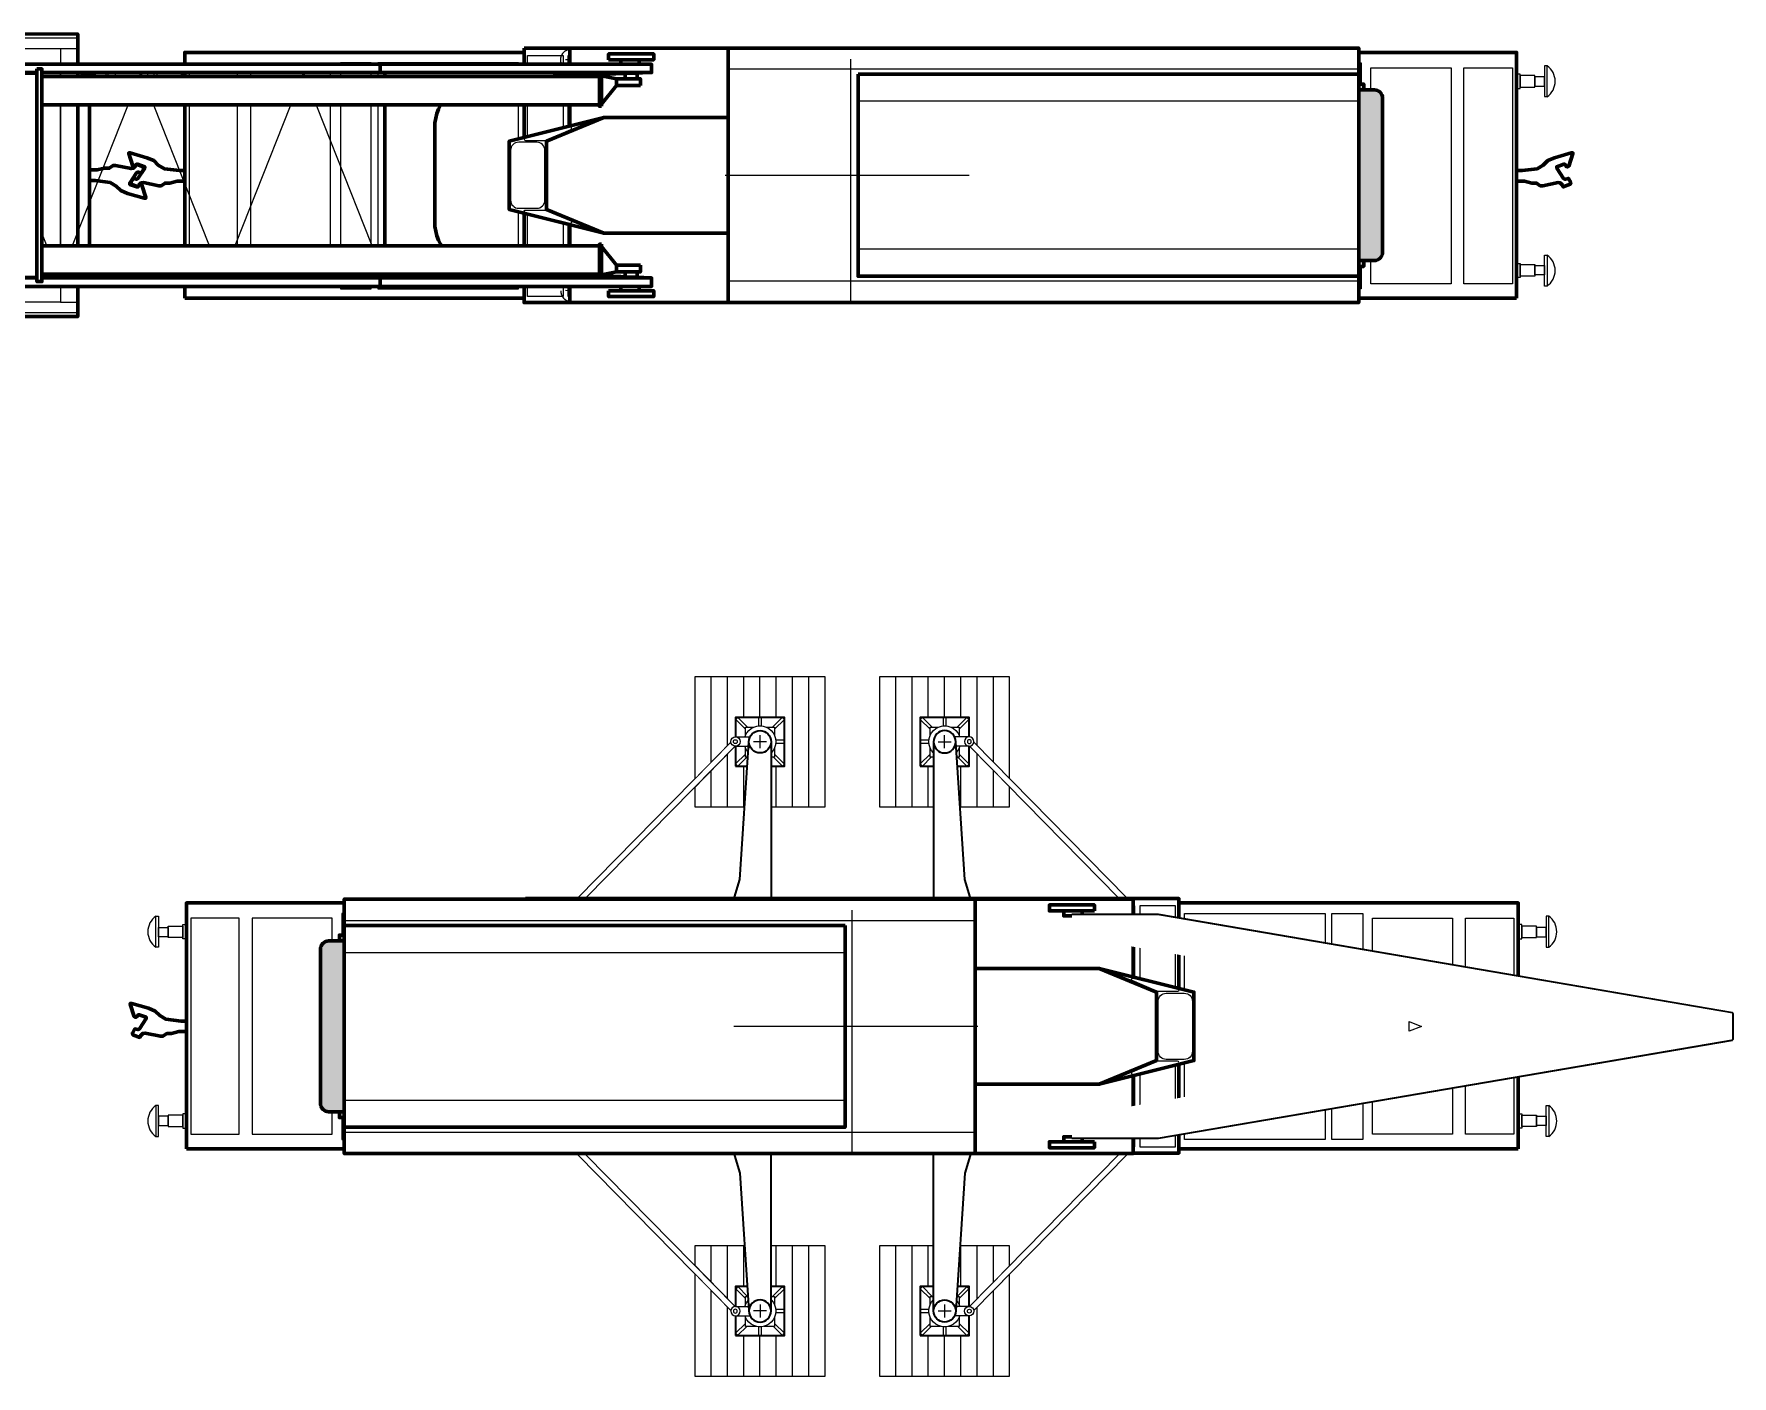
# Model space of a CAD drawing. Header units: millimetres. Extents: x -116888 to 30597, y -50310 to 30934.
# Drawn here: x -60614 to -39733, y -50310 to -33806 of the extents above; entities that cross this region are included whole.
import ezdxf

# ---------------------------------------------------------------- set-up
doc = ezdxf.new("R2010")
doc.units = ezdxf.units.MM
doc.set_wipeout_variables(frame=1)
for name, pattern in [('CENTER', [16, 10, -2, 2, -2]), ('HIDDEN', [9.525, 6.35, -3.175]), ('K5LT_AXLED', [19.5, 15, -1.5, 1.5, -1.5])]:
    doc.linetypes.add(name, pattern=pattern)
doc.layers.add('1.Основная', color=5, linetype='Continuous', lineweight=60, true_color=0x0000ff)
doc.layers.add('3.Осевая', color=7, linetype='CENTER', lineweight=0, true_color=0xff8000)
for name, color, linetype, lineweight in [('2.Тонкая', 7, 'Continuous', 18), ('4.Штриховая', 7, 'HIDDEN', 0), ('второстепенные', 7, 'Continuous', 25), ('линии', 7, 'Continuous', 35), ('невидимые', 7, 'HIDDEN', 18), ('штриховка', 7, 'Continuous', 9)]:
    doc.layers.add(name, color=color, linetype=linetype, lineweight=lineweight)

# ---------------------------------------------------------------- blocks, each defined once
blk = doc.blocks.new('A$C697A24B6')
at = {"layer": '2.Тонкая', "ltscale": 1000}
for p, q in [((236, -115), (371, 5)), ((-46, -368), (88, -247))]:
    blk.add_line(p, q, dxfattribs=at)
for points in [[(263, 110), (271, 117), (371, 5), (663, -439), (523, -561), (360, -705), (-46, -368), (-146, -256), (-121, -233)], [(263, 110), (271, 117), (209, 187), (196, 175)], [(-196, -175), (-209, -187), (-146, -256), (-121, -233)]]:
    blk.add_lwpolyline(points, dxfattribs=at)
blk.add_arc((19, 14), 243, 359.7752, 0.2312, dxfattribs=at)
blk = doc.blocks.new('A$C575E5054')
at = {"layer": 'невидимые', "ltscale": 1000}
blk.add_blockref('A$C697A24B6', (-1260, 1313), dxfattribs=at)
at = {"layer": 'невидимые', "ltscale": 1000, "xscale": -1}
blk.add_blockref('A$C697A24B6', (1260, 1313), dxfattribs=at)
at = {"layer": 'невидимые', "ltscale": 1000, "xscale": -1, "rotation": 180}
blk.add_blockref('A$C697A24B6', (-1260, -1313), dxfattribs=at)
at = {"layer": 'невидимые', "ltscale": 1000, "rotation": 180}
blk.add_blockref('A$C697A24B6', (1260, -1313), dxfattribs=at)
blk = doc.blocks.new('A$C04AA4361')
at = {"layer": '4.Штриховая', "ltscale": 100}
blk.add_line((-3420, 1556), (-1203, 1565), dxfattribs=at)
for points in [[(-3430, 1499), (-3429, 1419), (-3509, 1418)], [(-1280, 1045), (-1733, 1178), (-3438, 1282)], [(-3349, 1419), (-3429, 1419), (-3429, 1339)], [(-1361, 1304), (-1241, 1305), (-1242, 1425)], [(-1241, 1185), (-1241, 1305), (-1121, 1306)]]:
    blk.add_lwpolyline(points, dxfattribs=at)
for centre, radius in [((-3429, 1419), 137), ((-1241, 1305), 263)]:
    blk.add_circle(centre, radius, dxfattribs=at)
blk = doc.blocks.new('платформа ЕДК-1000_план ТРАНСПОРТ.')
blk.add_wipeout([(790477, 157191), (790477, 157444), (790435, 157444), (790435, 157462), (790253, 157462), (790253, 157477), (790133, 157477), (790133, 157341), (790102, 157341), (790044, 157399), (790004, 157531), (790031, 157640), (790102, 157721), (790133, 157721), (790133, 157592), (790253, 157592), (790253, 157604), (790435, 157604), (790435, 157619), (790477, 157619), (790477, 158630), (790383, 158630), (790293, 158608), (790235, 158608), (790187, 158574), (790158, 158574), (789969, 158613), (789941, 158609), (789913, 158580), (789905, 158559), (789818, 158592), (789813, 158613), (789841, 158664), (789878, 158657), (789888, 158657), (789901, 158664), (789985, 158791), (789985, 158808), (789897, 158839), (789885, 158839), (789868, 158815), (789859, 158807), (789850, 158807), (789837, 158816), (789787, 158970), (789787, 158978), (789806, 158978), (790011, 158919), (790095, 158883), (790150, 158828), (790226, 158783), (790411, 158760), (790477, 158760), (790477, 159772), (790435, 159772), (790435, 159786), (790253, 159786), (790253, 159799), (790133, 159799), (790133, 159670), (790102, 159670), (790033, 159747), (790004, 159853), (790030, 159967), (790102, 160050), (790133, 160050), (790133, 159914), (790253, 159914), (790253, 159928), (790435, 159928), (790435, 159947), (790477, 159947), (790477, 160214), (794650, 160214), (794650, 160268), (802683, 160268), (802683, 160214), (806855, 160214), (806855, 159947), (806897, 159947), (806897, 159928), (807079, 159928), (807079, 159914), (807199, 159914), (807199, 160050), (807231, 160050), (807313, 159943), (807329, 159852), (807297, 159741), (807231, 159670), (807199, 159670), (807199, 159799), (807079, 159799), (807079, 159786), (806897, 159786), (806897, 159772), (806855, 159772), (806855, 158760), (806922, 158760), (807107, 158783), (807183, 158828), (807238, 158883), (807322, 158919), (807527, 158978), (807546, 158978), (807546, 158970), (807496, 158816), (807484, 158807), (807474, 158807), (807465, 158815), (807448, 158839), (807436, 158839), (807348, 158808), (807348, 158791), (807432, 158664), (807445, 158657), (807455, 158657), (807492, 158664), (807520, 158613), (807515, 158592), (807428, 158559), (807420, 158580), (807392, 158609), (807364, 158613), (807175, 158574), (807146, 158574), (807098, 158608), (807040, 158608), (806950, 158630), (806855, 158630), (806855, 157619), (806897, 157619), (806897, 157604), (807079, 157604), (807079, 157592), (807199, 157592), (807199, 157721), (807231, 157721), (807306, 157632), (807329, 157531), (807298, 157416), (807231, 157341), (807199, 157341), (807199, 157477), (807079, 157477), (807079, 157462), (806897, 157462), (806897, 157444), (806855, 157444), (806855, 157191), (802683, 157191), (802683, 157138), (794650, 157138), (794650, 157191)]).dxf.layer = 'штриховка'
at = {"layer": '1.Основная', "color": 5, "ltscale": 1000, "true_color": 0x0000ff}
for points in [[(790477, 157191), (794650, 157191), (794650, 160214), (790477, 160214)], [(794650, 160268), (802683, 160268), (802683, 157138), (794650, 157138)], [(806855, 157191), (802683, 157191), (802683, 160214), (806855, 160214)]]:
    blk.add_lwpolyline(points, close=True, dxfattribs=at)
for points in [[(790478, 158760), (790411, 158760), (790226, 158783), (790150, 158828), (790095, 158883), (790011, 158919), (789806, 158978), (789787, 158978), (789787, 158970), (789837, 158816), (789850, 158807), (789859, 158807), (789868, 158815), (789885, 158839), (789897, 158839), (789985, 158808), (789985, 158800), (789985, 158791), (789901, 158664), (789888, 158657), (789878, 158657), (789841, 158664), (789813, 158613), (789818, 158592), (789905, 158559), (789913, 158580), (789941, 158609), (789969, 158613), (790158, 158574), (790187, 158574), (790235, 158608), (790293, 158608), (790383, 158630), (790477, 158630)], [(806855, 158760), (806922, 158760), (807107, 158783), (807183, 158828), (807238, 158883), (807322, 158919), (807527, 158978), (807546, 158978), (807546, 158970), (807496, 158816), (807484, 158807), (807474, 158807), (807465, 158815), (807448, 158839), (807436, 158839), (807348, 158808), (807348, 158800), (807348, 158791), (807432, 158664), (807445, 158657), (807455, 158657), (807492, 158664), (807520, 158613), (807515, 158592), (807428, 158559), (807420, 158580), (807392, 158609), (807364, 158613), (807175, 158574), (807146, 158574), (807098, 158608), (807040, 158608), (806950, 158630), (806856, 158630)]]:
    blk.add_lwpolyline(points, dxfattribs=at)
blk.add_circle((798666, 158695), 1283, dxfattribs=at)
at = {"layer": '2.Тонкая', "ltscale": 1000}
for points in [[(794692, 160176), (795131, 160176), (795131, 157214), (794692, 157214)], [(795191, 160176), (796221, 160176), (796221, 157214), (795191, 157214)], [(796342, 160176), (797306, 160176), (797306, 157214), (796342, 157214)], [(800991, 160176), (800027, 160176), (800027, 157214), (800991, 157214)], [(802142, 160176), (801111, 160176), (801111, 157214), (802142, 157214)], [(802641, 160176), (802201, 160176), (802201, 157214), (802641, 157214)], [(790102, 160050), (790133, 160050), (790133, 159670), (790102, 159670)], [(790530, 157369), (791126, 157369), (791126, 160024), (790530, 160024)], [(791284, 157369), (792269, 157369), (792269, 160024), (791284, 160024)], [(792390, 157306), (792771, 157306), (792771, 160085), (792390, 160085)], [(792850, 157306), (794582, 157306), (794582, 160085), (792850, 160085)], [(804482, 157306), (802751, 157306), (802751, 160085), (804482, 160085)], [(804942, 157306), (804561, 157306), (804561, 160085), (804942, 160085)], [(806048, 157369), (805063, 157369), (805063, 160024), (806048, 160024)], [(806802, 157369), (806206, 157369), (806206, 160024), (806802, 160024)], [(807231, 160050), (807199, 160050), (807199, 159670), (807231, 159670)], [(790253, 159799), (790133, 159799), (790133, 159914), (790253, 159914)], [(790435, 159786), (790253, 159786), (790253, 159928), (790435, 159928)], [(790477, 159772), (790435, 159772), (790435, 159947), (790477, 159947)], [(806855, 159772), (806897, 159772), (806897, 159947), (806855, 159947)], [(806897, 159786), (807079, 159786), (807079, 159928), (806897, 159928)], [(807079, 159799), (807199, 159799), (807199, 159914), (807079, 159914)], [(790102, 157341), (790133, 157341), (790133, 157721), (790102, 157721)], [(807231, 157341), (807199, 157341), (807199, 157721), (807231, 157721)], [(790253, 157592), (790133, 157592), (790133, 157477), (790253, 157477)], [(790435, 157604), (790253, 157604), (790253, 157462), (790435, 157462)], [(790477, 157619), (790435, 157619), (790435, 157444), (790477, 157444)], [(806855, 157619), (806897, 157619), (806897, 157444), (806855, 157444)], [(806897, 157604), (807079, 157604), (807079, 157462), (806897, 157462)], [(807079, 157592), (807199, 157592), (807199, 157477), (807079, 157477)]]:
    blk.add_lwpolyline(points, close=True, dxfattribs=at)
for centre, start, end in [((790237, 159859), 125.378, 234.622), ((807095, 159859), 305.378, 54.622), ((790237, 157531), 125.378, 234.622), ((807095, 157531), 305.378, 54.622)]:
    blk.add_arc(centre, 234, start, end, dxfattribs=at)
at = {"layer": '3.Осевая', "color": 30, "linetype": 'K5LT_AXLED', "ltscale": 200, "true_color": 0xff8000}
for p, q in [((798666, 160268), (798666, 157138)), ((797134, 158703), (800199, 158703))]:
    blk.add_line(p, q, dxfattribs=at)
at = {"layer": '4.Штриховая', "ltscale": 100}
for radius in [1350, 1027]:
    blk.add_circle((798666, 158695), radius, dxfattribs=at)
at = {"layer": 'второстепенные', "ltscale": 1000}
blk.add_circle((798666, 158695), 1153, dxfattribs=at)
at = {"layer": 'Defpoints', "color": 1, "linetype": 'Continuous', "lineweight": 0, "ltscale": 1000}
blk.add_blockref('A$C04AA4361', (798666, 158703), dxfattribs=at)
at = {"layer": 'Defpoints', "color": 1, "linetype": 'Continuous', "lineweight": 0, "ltscale": 1000, "xscale": -1}
blk.add_blockref('A$C04AA4361', (798666, 158703), dxfattribs=at)
at = {"layer": 'Defpoints', "color": 1, "linetype": 'Continuous', "lineweight": 0, "ltscale": 1000, "xscale": -1, "rotation": 180}
blk.add_blockref('A$C04AA4361', (798666, 158703), dxfattribs=at)
at = {"layer": 'Defpoints', "color": 1, "linetype": 'Continuous', "lineweight": 0, "ltscale": 1000, "rotation": 180}
blk.add_blockref('A$C04AA4361', (798666, 158703), dxfattribs=at)
at = {"layer": 'невидимые', "ltscale": 1000}
blk.add_blockref('A$C575E5054', (798666, 158703), dxfattribs=at)
blk = doc.blocks.new('подстреловая платформа ЕДК-1000_план')
blk.add_wipeout([(734612, 132273), (734612, 132759), (734570, 132759), (734570, 132778), (734388, 132778), (734388, 132792), (734268, 132792), (734268, 132656), (734237, 132656), (734166, 132736), (734138, 132847), (734162, 132949), (734237, 133036), (734268, 133036), (734268, 132907), (734388, 132907), (734388, 132920), (734570, 132920), (734570, 132934), (734612, 132934), (734612, 133112), (734467, 133112), (734467, 133946), (734399, 133946), (734214, 133923), (734138, 133878), (734083, 133823), (734000, 133787), (733794, 133728), (733775, 133728), (733775, 133736), (733825, 133890), (733838, 133899), (733847, 133899), (733856, 133891), (733873, 133867), (733885, 133867), (733973, 133898), (733973, 133915), (733889, 134042), (733876, 134049), (733866, 134049), (733829, 134042), (733801, 134094), (733806, 134114), (733893, 134147), (733901, 134126), (733929, 134097), (733957, 134093), (734146, 134132), (734175, 134132), (734223, 134098), (734281, 134098), (734371, 134076), (734467, 134076), (734467, 134909), (734612, 134909), (734612, 135087), (734570, 135087), (734570, 135102), (734388, 135102), (734388, 135114), (734268, 135114), (734268, 134985), (734237, 134984), (734164, 135068), (734138, 135175), (734165, 135283), (734237, 135365), (734268, 135365), (734268, 135229), (734388, 135229), (734388, 135244), (734570, 135244), (734570, 135262), (734612, 135262), (734612, 135749), (757881, 135749), (757881, 135262), (757923, 135262), (757923, 135244), (758105, 135244), (758105, 135229), (758225, 135229), (758225, 135365), (758256, 135365), (758328, 135283), (758355, 135175), (758328, 135066), (758256, 134984), (758225, 134985), (758225, 135114), (758105, 135114), (758105, 135102), (757923, 135102), (757923, 135087), (757881, 135087), (757881, 134909), (758026, 134909), (758026, 134076), (758121, 134076), (758211, 134098), (758269, 134098), (758318, 134132), (758347, 134132), (758536, 134093), (758564, 134097), (758592, 134126), (758600, 134147), (758687, 134114), (758692, 134094), (758663, 134042), (758626, 134049), (758617, 134049), (758603, 134042), (758520, 133915), (758520, 133898), (758608, 133867), (758620, 133867), (758637, 133891), (758646, 133899), (758655, 133899), (758668, 133890), (758717, 133736), (758717, 133728), (758699, 133728), (758493, 133787), (758410, 133823), (758354, 133878), (758278, 133923), (758093, 133946), (758026, 133946), (758026, 133112), (757881, 133112), (757881, 132934), (757923, 132934), (757923, 132920), (758105, 132920), (758105, 132907), (758225, 132907), (758225, 133036), (758256, 133036), (758329, 132953), (758355, 132847), (758330, 132742), (758256, 132656), (758225, 132656), (758225, 132792), (758105, 132792), (758105, 132778), (757923, 132778), (757923, 132759), (757881, 132759), (757881, 132273)]).dxf.layer = 'штриховка'
at = {"layer": '1.Основная', "color": 5, "ltscale": 1000, "true_color": 0x0000ff}
for p, q in [((757881, 134909), (758026, 134909)), ((758026, 134909), (758026, 133112)), ((757881, 133112), (758026, 133112))]:
    blk.add_line(p, q, dxfattribs=at)
blk.add_lwpolyline([(734612, 135749), (757881, 135748), (757881, 132273), (734612, 132273)], close=True, dxfattribs=at)
blk.add_lwpolyline([(758026, 133946), (758093, 133946), (758278, 133923), (758354, 133878), (758410, 133823), (758493, 133787), (758699, 133728), (758717, 133728), (758717, 133736), (758668, 133890), (758655, 133899), (758646, 133899), (758637, 133891), (758620, 133867), (758608, 133867), (758520, 133898), (758520, 133906), (758520, 133915), (758603, 134042), (758617, 134049), (758626, 134049), (758663, 134042), (758692, 134094), (758687, 134114), (758600, 134147), (758592, 134126), (758564, 134097), (758536, 134093), (758347, 134132), (758318, 134132), (758269, 134098), (758211, 134098), (758121, 134076), (758026, 134076)], dxfattribs=at)
at = {"layer": '2.Тонкая', "linetype": 'Continuous', "lineweight": 0}
for p, q in [((757669, 135571), (757881, 135571)), ((757669, 132451), (757881, 132451))]:
    blk.add_line(p, q, dxfattribs=at)
for points in [[(734612, 135701), (757881, 135701), (757881, 132320), (734612, 132320)], [(734824, 135571), (757669, 135571), (757669, 132451), (734824, 132451)], [(757669, 135361), (734824, 135361), (734824, 132661), (757669, 132661)]]:
    blk.add_lwpolyline(points, close=True, dxfattribs=at)
at = {"layer": '2.Тонкая', "ltscale": 1000}
for points in [[(758256, 135365), (758225, 135365), (758225, 134985), (758256, 134985)], [(757881, 135087), (757923, 135087), (757923, 135262), (757881, 135262)], [(757923, 135102), (758105, 135102), (758105, 135244), (757923, 135244)], [(758105, 135114), (758225, 135114), (758225, 135229), (758105, 135229)], [(758256, 132656), (758225, 132656), (758225, 133036), (758256, 133036)], [(757881, 132934), (757923, 132934), (757923, 132759), (757881, 132759)], [(757923, 132920), (758105, 132920), (758105, 132778), (757923, 132778)], [(758105, 132907), (758225, 132907), (758225, 132792), (758105, 132792)]]:
    blk.add_lwpolyline(points, close=True, dxfattribs=at)
for centre in [(758121, 135175), (758121, 132847)]:
    blk.add_arc(centre, 234, 305.378, 54.622, dxfattribs=at)
blk = doc.blocks.new('кабина ЕДК-1000_план ТРАНСПОР.')
blk.add_wipeout([(763934, 148409), (763934, 149367), (763186, 149553), (763186, 150395), (763934, 150581), (763934, 151539), (773633, 151539), (773633, 151095), (773694, 151095), (773694, 151023), (773826, 151023), (773897, 150993), (773926, 150923), (773926, 149024), (773897, 148954), (773826, 148924), (773694, 148924), (773694, 148852), (773633, 148852), (773633, 148409)]).dxf.layer = 'штриховка'
at = {"layer": 'штриховка', "ltscale": 1000}
h = blk.add_hatch(color=2, dxfattribs=at)
h.dxf.hatch_style = 1
h.paths.add_polyline_path([(773694, 148924), (773633, 148924), (773633, 148852), (773694, 148852)])
h.paths.add_polyline_path([(773633, 149124), (773633, 148924), (773694, 148924), (773826, 148924, 0.018757), (773834, 148925)])
h.paths.add_polyline_path([(773926, 149377), (773633, 149668), (773633, 149396), (773926, 149105)])
h.paths.add_polyline_path([(773633, 150211), (773633, 149939), (773926, 149648), (773926, 149920)])
h.paths.add_polyline_path([(773633, 150755), (773633, 150483), (773926, 150192), (773926, 150464)])
h.paths.add_polyline_path([(773826, 151023), (773641, 151023), (773926, 150740), (773926, 150923, 0.414214)])
h.paths.add_polyline_path([(773694, 151095), (773633, 151095), (773633, 151031), (773641, 151023), (773694, 151023)])
at = {"layer": 'штриховка', "ltscale": 1000, "true_color": 0x000000}
h = blk.add_hatch(color=18, dxfattribs=at)
h.dxf.hatch_style = 1
h.paths.add_polyline_path([(773926, 149105), (773633, 149396), (773633, 149124), (773834, 148925, 0.392408), (773926, 149024)])
h.paths.add_polyline_path([(773633, 149939), (773633, 149668), (773926, 149377), (773926, 149648)])
h.paths.add_polyline_path([(773633, 150483), (773633, 150211), (773926, 149920), (773926, 150192)])
h.paths.add_polyline_path([(773641, 151023), (773633, 151023), (773633, 150755), (773926, 150464), (773926, 150740)])
at = {"layer": '1.Основная', "color": 5, "ltscale": 1000, "true_color": 0x0000ff}
for points in [[(763934, 150581), (763934, 151539), (765877, 151539)], [(765877, 150684), (764351, 150684), (763186, 150395), (763186, 149553), (764351, 149263), (765877, 149263)], [(764351, 149263), (763646, 149553), (763646, 150395), (764351, 150684)], [(765877, 148409), (763934, 148409), (763934, 149367)]]:
    blk.add_lwpolyline(points, dxfattribs=at)
for points in [[(764408, 151393), (764963, 151393), (764963, 151466), (764408, 151466)], [(764559, 151393), (764786, 151393), (764786, 151332), (764559, 151332)], [(765877, 148409), (773633, 148409), (773633, 151539), (765877, 151539)], [(767476, 148732), (773633, 148732), (773633, 151215), (767476, 151215)], [(773633, 151023), (773694, 151023), (773694, 151095), (773633, 151095)], [(773633, 148924), (773694, 148924), (773694, 148852), (773633, 148852)], [(764408, 148554), (764963, 148554), (764963, 148481), (764408, 148481)], [(764559, 148554), (764786, 148554), (764786, 148616), (764559, 148616)]]:
    blk.add_lwpolyline(points, close=True, dxfattribs=at)
blk.add_lwpolyline([(773633, 148924), (773826, 148924, 0.414214), (773926, 149024), (773926, 150923, 0.414214), (773826, 151023), (773633, 151023)], format="xyb", close=True, dxfattribs=at)
at = {"layer": '2.Тонкая', "ltscale": 1000}
for p, q in [((773633, 151276), (765877, 151276)), ((773633, 150883), (767476, 150883)), ((773633, 148671), (765877, 148671))]:
    blk.add_line(p, q, dxfattribs=at)
for points in [[(763387, 150401), (763622, 150401, 0.102646), (763642, 150405), (763944, 150536, 0.918184), (763934, 150565), (763384, 150431, 0.887271)], [(763304, 150380), (763526, 150380, -0.414214), (763626, 150280), (763626, 149667, -0.414214), (763526, 149567), (763304, 149567, -0.414214), (763204, 149667), (763204, 150280, -0.414214)], [(763387, 149546), (763622, 149546, -0.102646), (763642, 149542), (763944, 149411, -0.918184), (763934, 149382), (763384, 149516, -0.887271)]]:
    blk.add_lwpolyline(points, format="xyb", close=True, dxfattribs=at)
at = {"layer": '3.Осевая', "color": 30, "linetype": 'K5LT_AXLED', "ltscale": 200, "true_color": 0xff8000}
for p, q in [((767386, 151546), (767386, 148416)), ((765842, 149974), (768906, 149974))]:
    blk.add_line(p, q, dxfattribs=at)
at = {"layer": 'второстепенные', "ltscale": 1000}
blk.add_line((773633, 149064), (767476, 149064), dxfattribs=at)
blk = doc.blocks.new('A$C0CCE1D86')
blk.add_wipeout([(-2448, -1262), (-2448, -1366), (-5786, -1366), (-5786, -1262), (-5728, -1262), (-5728, 1262), (-5786, 1262), (-5786, 1366), (-2448, 1366), (-2445, 1262), (-4537, 1184), (-4947, 1000), (-5115, 584), (-5115, -569), (-4947, -985), (-4537, -1169)]).dxf.layer = 'штриховка'
at = {"layer": '1.Основная', "color": 5, "ltscale": 1000, "true_color": 0x0000ff}
blk.add_lwpolyline([(-2448, -1262), (-4537, -1169, -0.403243), (-5115, -569), (-5115, 8), (-5115, 584, -0.403243), (-4537, 1184), (-2448, 1262)], format="xyb", dxfattribs=at)
blk.add_wipeout([(-5786, 1262), (-5786, 1366), (-21762, 1366), (-23077, 1154), (-23077, 1053), (-28818, 159), (-28818, -160), (-23077, -1044), (-23077, -1145), (-21762, -1366), (-5786, -1366), (-5786, -1262), (-21762, -1263), (-21762, -735), (-22939, -201), (-23052, -103), (-23067, 64), (-22968, 184), (-21763, 735), (-21763, 1262)]).dxf.layer = 'штриховка'
blk.add_line((-5728, 1262), (-5728, -1262), dxfattribs=at)
for points in [[(-23077, 1053), (-23077, 1154), (-21762, 1366), (-10432, 1366), (-5786, 1366), (-5786, 1262), (-10432, 1262), (-21763, 1262)], [(-23077, -1044), (-23077, -1145), (-21762, -1366), (-10433, -1366), (-5786, -1366), (-5786, -1262), (-10431, -1262), (-21762, -1262)]]:
    blk.add_lwpolyline(points, close=True, dxfattribs=at)
at = {"layer": '1.Основная', "ltscale": 1000}
for points in [[(-5786, 1262), (-2448, 1262), (-2448, 1366), (-5786, 1366)], [(-5786, -1262), (-2448, -1262), (-2448, -1366), (-5786, -1366)]]:
    blk.add_lwpolyline(points, close=True, dxfattribs=at)
at = {"layer": '2.Тонкая', "ltscale": 1000}
blk.add_lwpolyline([(-5728, -1262), (-6728, 1262), (-7728, -1262), (-8728, 1262), (-9728, -1262), (-10728, 1262), (-11728, -1262), (-12728, 1262), (-13728, -1262), (-14728, 1262), (-15728, -1262), (-16728, 1262), (-17728, -1262), (-18728, 1262), (-19728, -1261), (-20728, 1262), (-21728, -1262)], dxfattribs=at)
blk = doc.blocks.new('портал план')
blk.add_wipeout([(763435, 142748), (763435, 142766), (763461, 142766), (763461, 142757), (763644, 142722), (763750, 142722), (763750, 142789), (763901, 142789), (763901, 142722), (763938, 142722), (763938, 142640), (763644, 142640), (763461, 142408), (763461, 142382), (763435, 142382), (763435, 142399), (756579, 142399), (756579, 140668), (763435, 140668), (763435, 140686), (763461, 140686), (763461, 140659), (763644, 140428), (763938, 140428), (763938, 140346), (763901, 140346), (763901, 140279), (763750, 140279), (763750, 140346), (763644, 140346), (763461, 140310), (763461, 140302), (763435, 140302), (763435, 140319), (756579, 140319), (756579, 140227), (756518, 140227), (756518, 140277), (756220, 140277), (756220, 140227), (756159, 140227), (756159, 142840), (756220, 142840), (756220, 142791), (756518, 142791), (756518, 142841), (756579, 142841), (756579, 142748)]).dxf.layer = '1.Основная'
at = {"layer": '1.Основная', "color": 5, "ltscale": 1000, "true_color": 0x0000ff}
for p, q in [((763644, 142722), (763461, 142757)), ((763644, 142640), (763461, 142408)), ((763644, 140428), (763461, 140659)), ((763644, 140346), (763461, 140310))]:
    blk.add_line(p, q, dxfattribs=at)
for points in [[(756518, 142841), (756518, 140227), (756579, 140227), (756579, 142841)], [(763461, 142382), (763461, 142766), (763435, 142766), (763435, 142382)], [(763938, 142640), (763938, 142722), (763644, 142722), (763644, 142640)], [(763750, 142789), (763901, 142789), (763901, 142722), (763750, 142722)], [(763461, 140686), (763461, 140302), (763435, 140302), (763435, 140686)], [(763938, 140428), (763938, 140346), (763644, 140346), (763644, 140428)], [(763750, 140279), (763901, 140279), (763901, 140346), (763750, 140346)]]:
    blk.add_lwpolyline(points, close=True, dxfattribs=at)
for points in [[(756579, 142399), (763435, 142399), (763435, 142748), (756579, 142748)], [(756579, 140668), (763435, 140668), (763435, 140319), (756579, 140319)]]:
    blk.add_lwpolyline(points, dxfattribs=at)
blk.add_wipeout([(756159, 141175), (756159, 140835), (755293, 140835), (755293, 140776), (755238, 140776), (755238, 140544), (755293, 140544), (755293, 140485), (754738, 140485), (754738, 140544), (754792, 140544), (754792, 140776), (754738, 140776), (754738, 140835), (754816, 140835), (754816, 141175), (754957, 141175), (754957, 141893), (754816, 141893), (754816, 142233), (754738, 142233), (754738, 142292), (754792, 142292), (754792, 142524), (754738, 142524), (754738, 142583), (755293, 142583), (755293, 142524), (755238, 142524), (755238, 142292), (755293, 142292), (755293, 142233), (756159, 142233), (756159, 141893), (755057, 141893), (755057, 141175)]).dxf.layer = '1.Основная'
for points in [[(756159, 142840), (756159, 140227), (756220, 140227), (756220, 142840)], [(756518, 142791), (756518, 140277), (756220, 140277), (756220, 142791)], [(754738, 142583), (755293, 142583), (755293, 142524), (754738, 142524)], [(754792, 142524), (755238, 142524), (755238, 142292), (754792, 142292)], [(754738, 142292), (755293, 142292), (755293, 142233), (754738, 142233)], [(754957, 141893), (755057, 141893), (755057, 141175), (754957, 141175)], [(754738, 140776), (755293, 140776), (755293, 140835), (754738, 140835)], [(754792, 140544), (755238, 140544), (755238, 140776), (754792, 140776)], [(754738, 140485), (755293, 140485), (755293, 140544), (754738, 140544)]]:
    blk.add_lwpolyline(points, close=True, dxfattribs=at)
for points in [[(756159, 142233), (754816, 142233), (754816, 141893), (756159, 141893)], [(756159, 140835), (754816, 140835), (754816, 141175), (756159, 141175)]]:
    blk.add_lwpolyline(points, dxfattribs=at)
blk = doc.blocks.new('*U43')
at = {"layer": 'линии'}
blk.add_blockref('платформа ЕДК-1000_план ТРАНСПОРТ.', (-798666, -158703), dxfattribs=at)
blk.add_blockref('подстреловая платформа ЕДК-1000_план', (-767386, -134011), dxfattribs=at)
at = {"layer": 'линии', "xscale": -1, "rotation": 180}
blk.add_blockref('кабина ЕДК-1000_план ТРАНСПОР.', (-767386, 149974), dxfattribs=at)
at = {"layer": 'линии', "ltscale": 1000}
blk.add_blockref('A$C0CCE1D86', (0, 0), dxfattribs=at)
at = {"layer": 'линии'}
blk.add_blockref('портал план', (-766525, -141534), dxfattribs=at)
blk = doc.blocks.new('A$C5BB45644')
blk.add_wipeout([(-300, -300), (-300, 300), (300, 300), (300, -300)]).dxf.layer = 'штриховка'
at = {"layer": 'второстепенные', "ltscale": 1000}
for points in [[(-153, 179), (-273, 300), (-299, 274), (-179, 153)], [(178, 153), (299, 274), (274, 299), (153, 179)], [(-179, 79), (-179, 179), (-79, 179)], [(79, 179), (178, 179), (178, 79)], [(-179, -153), (-300, -273), (-274, -298), (-164, -189)], [(-49, -189), (-179, -189), (-179, -79)], [(178, -79), (178, -189), (49, -189)], [(164, -189), (275, -300), (300, -274), (178, -153)]]:
    blk.add_lwpolyline(points, dxfattribs=at)
for points in [[(-18, 194), (18, 194), (18, 300), (-18, 300)], [(-194, -18), (-194, 18), (-300, 18), (-300, -18)], [(194, 18), (194, -18), (300, -18), (300, 18)], [(18, -194), (-18, -194), (-18, -300), (18, -300)]]:
    blk.add_lwpolyline(points, close=True, dxfattribs=at)
blk.add_circle((0, 0), 195, dxfattribs=at)
at = {"layer": 'линии', "color": 5, "ltscale": 1000, "true_color": 0x0000ff}
blk.add_lwpolyline([(-300, -300), (300, -300), (300, 300), (-300, 300)], close=True, dxfattribs=at)
blk = doc.blocks.new('A$C424A34DA')
blk.add_wipeout([(-3358, 1573), (-3256, 1573), (-1421, 3436), (-1257, 3436), (-1366, 1797), (-1480, 1416), (-1493, 1382), (-1499, 1355), (-1504, 1322), (-1504, 1288), (-1499, 1252), (-1483, 1202), (-1468, 1171), (-1442, 1135), (-1410, 1103), (-1369, 1075), (-1327, 1056), (-1278, 1045), (-1236, 1042), (-1193, 1047), (-1144, 1061), (-1087, 1092), (-1052, 1122), (-1023, 1160), (-998, 1207), (-984, 1254), (-979, 1285), (-979, 1313), (-979, 1340), (-979, 3487), (-984, 3529), (-1001, 3566), (-1022, 3592), (-1056, 3616), (-1093, 3627), (-1122, 3629), (-1148, 3626), (-1171, 3618), (-1201, 3600), (-1222, 3580), (-1240, 3551), (-1413, 3551), (-1436, 3548), (-1449, 3541), (-1458, 3534), (-1464, 3527), (-1471, 3514), (-1474, 3503), (-1474, 3492), (-1474, 3486)]).dxf.layer = 'штриховка'
at = {"layer": 'второстепенные', "ltscale": 1000}
for p, q in [((-1417, 3551), (-1240, 3551)), ((-3358, 1573), (-1474, 3486)), ((-3256, 1573), (-1421, 3436)), ((-1416, 3436), (-1256, 3436))]:
    blk.add_line(p, q, dxfattribs=at)
for points in [[(-1036, 3492), (-1116, 3492), (-1116, 3572)], [(-1116, 3412), (-1116, 3492), (-1196, 3492)], [(-1362, 1305), (-1242, 1305), (-1242, 1185)], [(-1242, 1425), (-1242, 1305), (-1122, 1305)]]:
    blk.add_lwpolyline(points, dxfattribs=at)
for centre, radius in [((-1417, 3494), 57.7), ((-1420, 3494), 23.8), ((-1242, 1305), 263)]:
    blk.add_circle(centre, radius, dxfattribs=at)
at = {"layer": 'линии', "color": 5, "ltscale": 1000, "true_color": 0x0000ff}
blk.add_line((-979, 3492), (-979, 1299), dxfattribs=at)
blk.add_lwpolyline([(-1480, 1416), (-1366, 1797), (-1253, 3486)], dxfattribs=at)
blk.add_circle((-1116, 3492), 137, dxfattribs=at)
blk = doc.blocks.new('платформа ЕДК-1000 аутригеры 7.0х2.27')
at = {"layer": 'Defpoints', "color": 1, "linetype": 'Continuous', "lineweight": 0, "ltscale": 1000}
for p in [(824685, 198853), (826955, 198853), (824685, 191853), (826955, 191853)]:
    blk.add_blockref('A$C5BB45644', p, dxfattribs=at)
blk.add_wipeout([(817631, 193849), (817631, 194101), (817589, 194101), (817589, 194120), (817407, 194120), (817407, 194134), (817287, 194134), (817287, 193998), (817255, 193998), (817198, 194057), (817157, 194189), (817184, 194298), (817255, 194378), (817287, 194378), (817287, 194249), (817407, 194249), (817407, 194262), (817589, 194262), (817589, 194276), (817631, 194276), (817631, 195288), (817537, 195288), (817447, 195265), (817389, 195265), (817340, 195232), (817311, 195232), (817123, 195270), (817094, 195267), (817066, 195238), (817058, 195217), (816971, 195250), (816967, 195270), (816995, 195321), (817032, 195315), (817041, 195315), (817055, 195322), (817138, 195449), (817138, 195465), (817050, 195497), (817038, 195497), (817022, 195472), (817012, 195465), (817003, 195465), (816990, 195473), (816941, 195627), (816941, 195636), (816959, 195636), (817165, 195577), (817249, 195541), (817304, 195485), (817380, 195440), (817565, 195418), (817631, 195418), (817631, 196429), (817589, 196429), (817589, 196444), (817407, 196444), (817407, 196456), (817287, 196456), (817287, 196327), (817255, 196327), (817186, 196404), (817157, 196510), (817184, 196625), (817255, 196707), (817287, 196707), (817287, 196571), (817407, 196571), (817407, 196586), (817589, 196586), (817589, 196604), (817631, 196604), (817631, 196872), (821803, 196872), (821803, 196925), (829836, 196925), (829836, 196872), (834009, 196872), (834009, 196604), (834051, 196604), (834051, 196586), (834233, 196586), (834233, 196571), (834353, 196571), (834353, 196707), (834384, 196707), (834467, 196601), (834482, 196509), (834450, 196399), (834384, 196327), (834353, 196327), (834353, 196456), (834233, 196456), (834233, 196444), (834051, 196444), (834051, 196429), (834009, 196429), (834009, 195418), (834075, 195418), (834260, 195440), (834336, 195485), (834392, 195541), (834475, 195577), (834681, 195636), (834699, 195636), (834699, 195627), (834650, 195473), (834637, 195465), (834628, 195465), (834618, 195472), (834602, 195497), (834590, 195497), (834502, 195465), (834502, 195449), (834585, 195322), (834599, 195315), (834608, 195315), (834645, 195321), (834673, 195270), (834669, 195250), (834582, 195217), (834574, 195238), (834546, 195267), (834518, 195270), (834329, 195232), (834300, 195232), (834251, 195265), (834193, 195265), (834103, 195288), (834009, 195288), (834009, 194276), (834051, 194276), (834051, 194262), (834233, 194262), (834233, 194249), (834353, 194249), (834353, 194378), (834384, 194378), (834460, 194289), (834482, 194189), (834452, 194073), (834384, 193998), (834353, 193998), (834353, 194134), (834233, 194134), (834233, 194120), (834051, 194120), (834051, 194101), (834009, 194101), (834009, 193849), (829836, 193849), (829836, 193795), (821803, 193795), (821803, 193849)]).dxf.layer = 'штриховка'
at = {"layer": '1.Основная', "color": 5, "ltscale": 1000, "true_color": 0x0000ff}
for points in [[(817631, 193849), (821803, 193849), (821803, 196872), (817631, 196872)], [(834009, 193849), (829836, 193849), (829836, 196872), (834009, 196872)]]:
    blk.add_lwpolyline(points, close=True, dxfattribs=at)
for points in [[(817632, 195418), (817565, 195418), (817380, 195440), (817304, 195485), (817249, 195541), (817165, 195577), (816959, 195636), (816941, 195636), (816941, 195627), (816990, 195473), (817003, 195465), (817012, 195465), (817022, 195472), (817038, 195497), (817050, 195497), (817138, 195465), (817138, 195458), (817138, 195449), (817055, 195322), (817041, 195315), (817032, 195315), (816995, 195321), (816967, 195270), (816971, 195250), (817058, 195217), (817066, 195238), (817094, 195267), (817123, 195270), (817311, 195232), (817340, 195232), (817389, 195265), (817447, 195265), (817537, 195288), (817631, 195288)], [(834008, 195418), (834075, 195418), (834260, 195440), (834336, 195485), (834392, 195541), (834475, 195577), (834681, 195636), (834699, 195636), (834699, 195627), (834650, 195473), (834637, 195465), (834628, 195465), (834618, 195472), (834602, 195497), (834590, 195497), (834502, 195465), (834502, 195458), (834502, 195449), (834585, 195322), (834599, 195315), (834608, 195315), (834645, 195321), (834673, 195270), (834669, 195250), (834582, 195217), (834574, 195238), (834546, 195267), (834518, 195270), (834329, 195232), (834300, 195232), (834251, 195265), (834193, 195265), (834103, 195288), (834009, 195288)]]:
    blk.add_lwpolyline(points, dxfattribs=at)
at = {"layer": '2.Тонкая', "ltscale": 1000}
for points in [[(817255, 196707), (817287, 196707), (817287, 196327), (817255, 196327)], [(819544, 193963), (819925, 193963), (819925, 196742), (819544, 196742)], [(820004, 193963), (821735, 193963), (821735, 196742), (820004, 196742)], [(821845, 196834), (822285, 196834), (822285, 193872), (821845, 193872)], [(829794, 196834), (829355, 196834), (829355, 193872), (829794, 193872)], [(831636, 193963), (829904, 193963), (829904, 196742), (831636, 196742)], [(832096, 193963), (831715, 193963), (831715, 196742), (832096, 196742)], [(834384, 196707), (834353, 196707), (834353, 196327), (834384, 196327)], [(817407, 196456), (817287, 196456), (817287, 196571), (817407, 196571)], [(817589, 196444), (817407, 196444), (817407, 196586), (817589, 196586)], [(817631, 196429), (817589, 196429), (817589, 196604), (817631, 196604)], [(817684, 194026), (818280, 194026), (818280, 196682), (817684, 196682)], [(818438, 194026), (819423, 194026), (819423, 196682), (818438, 196682)], [(833202, 194026), (832217, 194026), (832217, 196682), (833202, 196682)], [(833956, 194026), (833360, 194026), (833360, 196682), (833956, 196682)], [(834009, 196429), (834051, 196429), (834051, 196604), (834009, 196604)], [(834051, 196444), (834233, 196444), (834233, 196586), (834051, 196586)], [(834233, 196456), (834353, 196456), (834353, 196571), (834233, 196571)], [(817255, 193998), (817287, 193998), (817287, 194378), (817255, 194378)], [(817407, 194249), (817287, 194249), (817287, 194134), (817407, 194134)], [(817589, 194262), (817407, 194262), (817407, 194120), (817589, 194120)], [(817631, 194276), (817589, 194276), (817589, 194101), (817631, 194101)], [(834009, 194276), (834051, 194276), (834051, 194101), (834009, 194101)], [(834051, 194262), (834233, 194262), (834233, 194120), (834051, 194120)], [(834233, 194249), (834353, 194249), (834353, 194134), (834233, 194134)], [(834384, 193998), (834353, 193998), (834353, 194378), (834384, 194378)]]:
    blk.add_lwpolyline(points, close=True, dxfattribs=at)
for centre, start, end in [((817391, 196517), 125.378, 234.622), ((834249, 196517), 305.378, 54.622), ((817391, 194189), 125.378, 234.622), ((834249, 194189), 305.378, 54.622)]:
    blk.add_arc(centre, 234, start, end, dxfattribs=at)
at = {"layer": '3.Осевая', "color": 30, "linetype": 'K5LT_AXLED', "ltscale": 200, "true_color": 0xff8000}
for p, q in [((825820, 196925), (825820, 193795)), ((824275, 195353), (827340, 195353))]:
    blk.add_line(p, q, dxfattribs=at)
at = {"layer": 'Defpoints', "color": 1, "linetype": 'Continuous', "lineweight": 0, "ltscale": 1000}
blk.add_blockref('A$C424A34DA', (825801, 195361), dxfattribs=at)
at = {"layer": 'Defpoints', "color": 1, "linetype": 'Continuous', "lineweight": 0, "ltscale": 1000, "xscale": -1}
blk.add_blockref('A$C424A34DA', (825839, 195361), dxfattribs=at)
at = {"layer": 'Defpoints', "color": 1, "linetype": 'Continuous', "lineweight": 0, "ltscale": 1000, "xscale": -1, "rotation": 180}
blk.add_blockref('A$C424A34DA', (825801, 195345), dxfattribs=at)
at = {"layer": 'Defpoints', "color": 1, "linetype": 'Continuous', "lineweight": 0, "ltscale": 1000, "rotation": 180}
blk.add_blockref('A$C424A34DA', (825839, 195345), dxfattribs=at)
at = {"layer": '1.Основная', "color": 5, "ltscale": 1000, "true_color": 0x0000ff}
blk.add_lwpolyline([(821803, 196925), (829836, 196925), (829836, 193795), (821803, 193795)], close=True, dxfattribs=at)
blk.add_circle((825820, 195353), 1283, dxfattribs=at)
at = {"layer": '2.Тонкая', "ltscale": 1000}
for points in [[(822344, 196834), (823375, 196834), (823375, 193872), (822344, 193872)], [(823495, 196834), (824459, 196834), (824459, 193872), (823495, 193872)], [(828144, 196834), (827180, 196834), (827180, 193872), (828144, 193872)], [(829295, 196834), (828265, 196834), (828265, 193872), (829295, 193872)]]:
    blk.add_lwpolyline(points, close=True, dxfattribs=at)
at = {"layer": '4.Штриховая', "ltscale": 100}
for radius in [1350, 1027]:
    blk.add_circle((825820, 195353), radius, dxfattribs=at)
at = {"layer": 'второстепенные', "ltscale": 1000}
blk.add_circle((825820, 195353), 1153, dxfattribs=at)
at = {"layer": 'невидимые', "ltscale": 1000}
blk.add_blockref('A$C575E5054', (825820, 195353), dxfattribs=at)
blk = doc.blocks.new('*U114')
at = {"layer": 'линии'}
blk.add_blockref('платформа ЕДК-1000 аутригеры 7.0х2.27', (-825820, -195353), dxfattribs=at)
at = {"layer": 'линии', "rotation": 180}
blk.add_blockref('кабина ЕДК-1000_план ТРАНСПОР.', (767386, 149974), dxfattribs=at)
at = {"layer": '1.Основная', "ltscale": 1000}
blk.add_lwpolyline([(2700, -1366), (3762, -1366), (10818, -160), (10818, 159), (3762, 1366), (2700, 1366)], dxfattribs=at)
blk.add_wipeout([(2700, 1366), (2700, 1112), (4512, 794), (4512, -794), (2700, -1112), (2700, -1366), (3762, -1366), (10818, -160), (10818, 159), (3762, 1366)]).dxf.layer = 'штриховка'
at = {"layer": '2.Тонкая', "ltscale": 1000}
blk.add_lwpolyline([(7000, 0), (6847, -58), (6847, 58)], close=True, dxfattribs=at)
blk = doc.blocks.new('*U115')
blk.add_wipeout([(-800, 800), (-800, -800), (800, -800), (800, 800)]).dxf.layer = '2.Тонкая'
at = {"layer": '2.Тонкая', "ltscale": 1000}
for p, q in [((-600, -800), (-600, 800)), ((-400, -800), (-400, 800)), ((-200, -800), (-200, 800)), ((0, -800), (0, 800)), ((200, -800), (200, 800)), ((400, -800), (400, 800)), ((600, -800), (600, 800))]:
    blk.add_line(p, q, dxfattribs=at)
blk.add_lwpolyline([(-800, -800), (800, -800), (800, 800), (-800, 800)], close=True, dxfattribs=at)

msp = doc.modelspace()

# ---------------------------------------------------------------- block references
at = {"layer": 'линии'}
for name, p in [('*U43', (-50570.7, -35543.4)), ('*U115', (-51686.8, -42509.8)), ('*U115', (-49416.8, -42509.8)), ('*U115', (-51686.8, -49509.8)), ('*U115', (-49416.8, -49509.8))]:
    msp.add_blockref(name, p, dxfattribs=at)

# ---------------------------------------------------------------- next in the draw order: block references
msp.add_blockref('*U114', (-50550.9, -46009.8), dxfattribs=at)

doc.saveas('drawing.dxf')
